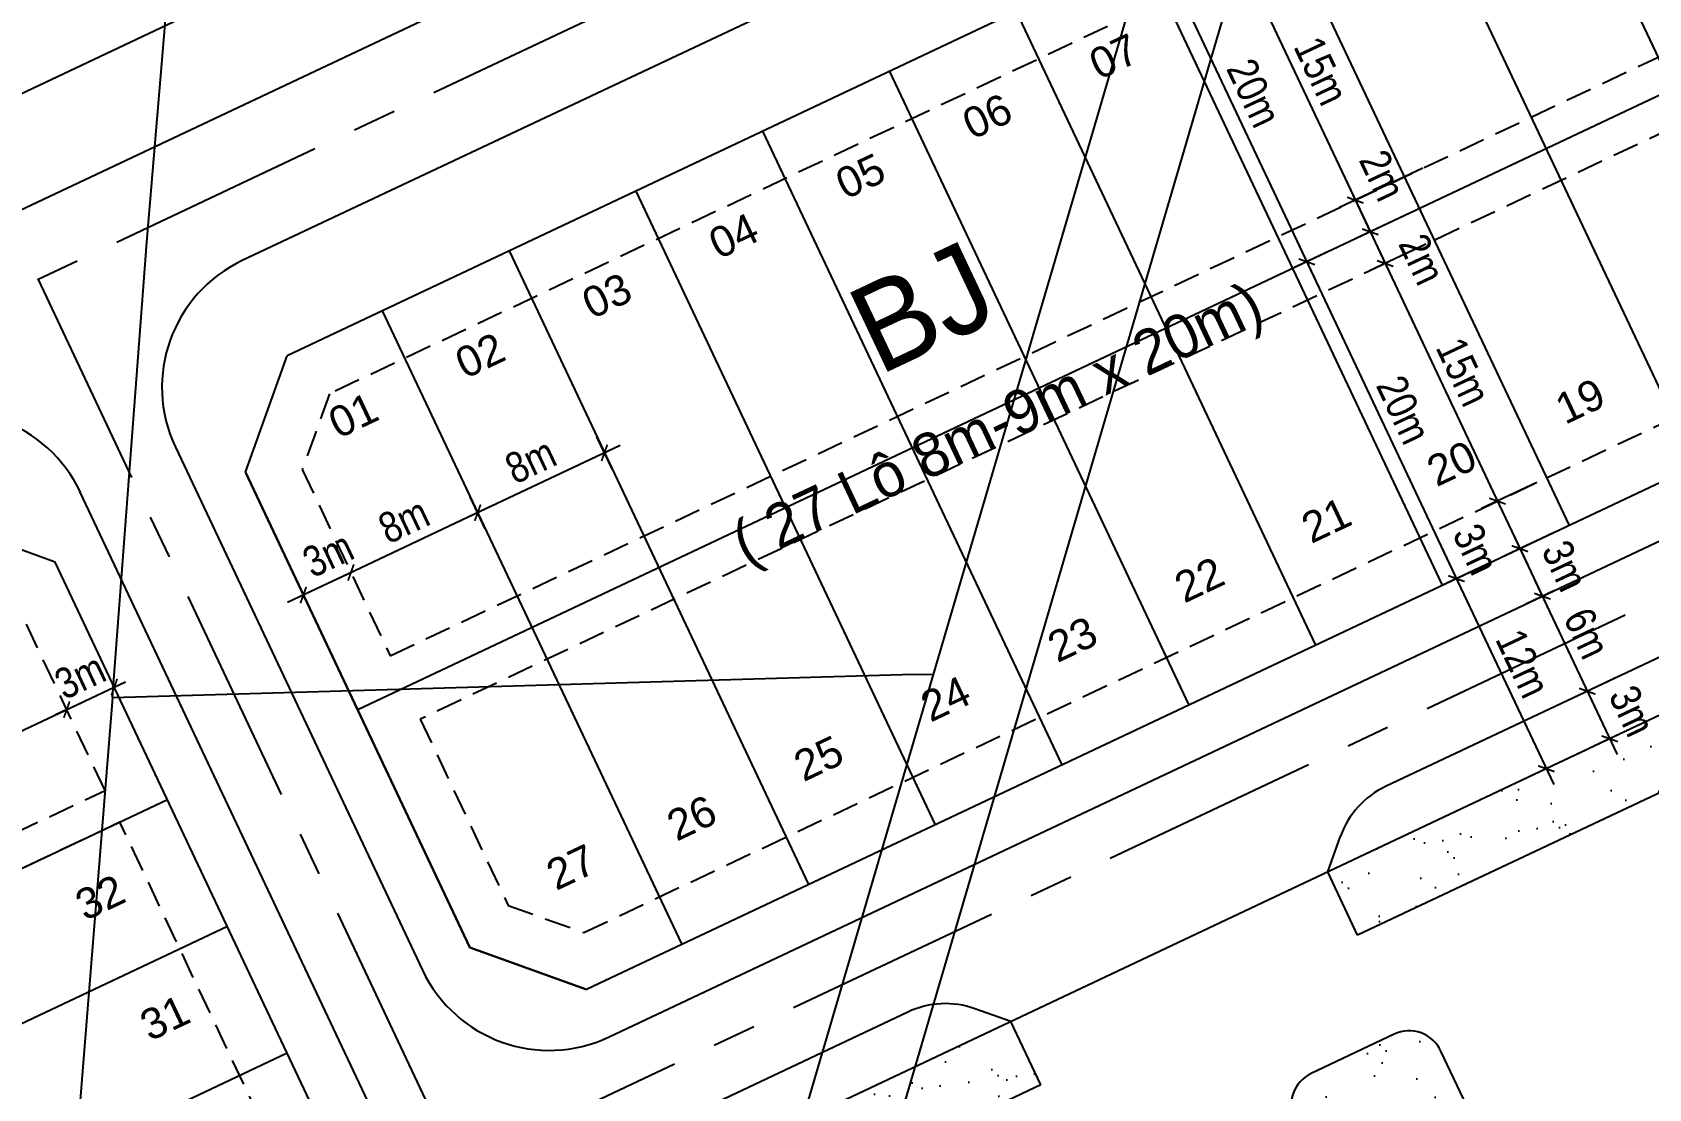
# Model space of a CAD drawing. Extents: x 597165 to 598689, y 1181586 to 1183364.
# Drawn here: x 597919 to 598011.2, y 1182307.9 to 1182368.2 of the extents above; entities that cross this region are included whole.
import ezdxf
from ezdxf.enums import TextEntityAlignment as Align

# ---------------------------------------------------------------- set-up
doc = ezdxf.new("R2010")
doc.units = 0
doc.header["$MEASUREMENT"] = 0
doc.linetypes.add('CENTER', pattern=[2, 1.25, -0.25, 0.25, -0.25])
doc.linetypes.add('DASHED', pattern=[0.75, 0.5, -0.25])
doc.layers.get('0').update_dxf_attribs({"linetype": 'CONTINUOUS'})
doc.layers.get('DEFPOINTS').update_dxf_attribs({"color": 8, "linetype": 'CONTINUOUS'})
for name, color, linetype in [('CGXD', 3, 'CONTINUOUS'), ('DIM-T', 7, 'CONTINUOUS'), ('DTEXT-TENLO', 4, 'CONTINUOUS'), ('HA-CAY-XANH-KO', 3, 'CONTINUOUS'), ('NEN-HT', 8, 'CONTINUOUS'), ('NET-LE-CO', 3, 'CONTINUOUS'), ('NET-LENGOAI', 4, 'CONTINUOUS'), ('NET-LETRONG', 5, 'CONTINUOUS'), ('NET-PLO', 2, 'CONTINUOUS'), ('NET-TIM', 2, 'CENTER'), ('TEXT-SOLO', 7, 'CONTINUOUS')]:
    doc.layers.add(name, color=color, linetype=linetype)
doc.styles.add('AVO', font='VHELVEN.TTF')
doc.styles.add('VHEL-C-R', font='VHELVCN.TTF')
doc.styles.add('VTIMES-R', font='VAPTIMN.TTF')
doc.dimstyles.new('TL1000', dxfattribs={"dimscale": 0, "dimtxt": 2, "dimasz": 0.7, "dimexe": 1, "dimexo": 1, "dimgap": 0.5, "dimtad": 1, "dimdec": 1, "dimzin": 12, "dimtxsty": 'VHEL-C-R', "dimblk1": 'ARCHTICK', "dimblk2": 'ARCHTICK', "dimsah": 1, "dimcen": -0.09, "dimdle": 1, "dimclrd": 256, "dimclre": 256, "dimclrt": 256, "dimazin": 3, "dimtfac": 0.005, "dimtdec": 1, "dimtix": 1, "dimtmove": 0, "dimatfit": 3, "dimtolj": 1, "dimtzin": 0})
pattern_1 = [(37.26582263, (0, 0), (-0.11023521, 3.854130278), [0, -3.04, 0, -3.4, 0, -3.25]), (7.26582263, (0, 0), (3.562592942, 5.629778284), [0, -1.64, 0, -2.74, 0, -1.05]), (327.26582263, (-2.46, 0.01), (6.228277961, -0.014137947), [0, -1, 0, -3.6, 0, -4.7]), (317.26582263, (-2.46, 0.01), (6.019377384, 1.73076346), [0, -0.5, 0, -2.36, 0, -2.7])]

# ---------------------------------------------------------------- blocks, each defined once
blk = doc.blocks.new('_ARCHTICK')
at = {"color": 0, "linetype": 'BYBLOCK', "const_width": 0.15}
blk.add_lwpolyline([(-0.5, -0.5), (0.5, 0.5)], dxfattribs=at)
blk = doc.blocks.new('*D1424')
at = {"linetype": 'BYBLOCK'}
for p, q in [((597991.682, 1182373.95), (597987.131, 1182371.801)), ((597987.609, 1182373.132), (597994.869, 1182357.761)), ((597998.3, 1182360.487), (597993.538, 1182358.238))]:
    blk.add_line(p, q, dxfattribs=at)
at = {"layer": 'DEFPOINTS', "color": 0, "linetype": 'BYBLOCK'}
for p in [(597992.586, 1182374.377), (597999.204, 1182360.914), (597994.442, 1182358.665)]:
    blk.add_point(p, dxfattribs=at)
at = {"linetype": 'BYBLOCK', "xscale": 0.7, "yscale": 0.7, "zscale": 0.7}
for p, rotation in [((597988.036, 1182372.228), 115.2825175136726), ((597994.442, 1182358.665), 295.2825175136725)]:
    blk.add_blockref('_ARCHTICK', p, dxfattribs=dict(at, rotation=rotation))
at = {"linetype": 'BYBLOCK', "insert": (597992.499, 1182366.042), "char_height": 1.75, "attachment_point": 5, "rotation": 295.28252, "style": 'VHEL-C-R'}
blk.add_mtext('\\A1;15m', dxfattribs=at)
blk = doc.blocks.new('*D1423')
at = {"linetype": 'BYBLOCK'}
for p, q in [((597998.3, 1182360.487), (597993.538, 1182358.238)), ((597994.015, 1182359.569), (597995.296, 1182356.856)), ((597997.623, 1182357.955), (597994.392, 1182356.429))]:
    blk.add_line(p, q, dxfattribs=at)
at = {"layer": 'DEFPOINTS', "color": 0, "linetype": 'BYBLOCK'}
for p in [(597999.204, 1182360.914), (597998.527, 1182358.382), (597995.296, 1182356.856)]:
    blk.add_point(p, dxfattribs=at)
at = {"linetype": 'BYBLOCK', "xscale": 0.7, "yscale": 0.7, "zscale": 0.7}
for p, rotation in [((597994.442, 1182358.665), 115.2825175136726), ((597995.296, 1182356.856), 295.2825175136725)]:
    blk.add_blockref('_ARCHTICK', p, dxfattribs=dict(at, rotation=rotation))
at = {"linetype": 'BYBLOCK', "insert": (597996.003, 1182360.077), "char_height": 1.75, "attachment_point": 5, "rotation": 295.28252, "style": 'VHEL-C-R'}
blk.add_mtext('\\A1;2m', dxfattribs=at)
blk = doc.blocks.new('*D1422')
at = {"linetype": 'BYBLOCK'}
for p, q in [((597997.623, 1182357.955), (597994.392, 1182356.429)), ((597994.869, 1182357.761), (597996.15, 1182355.048)), ((597998.474, 1182356.145), (597995.246, 1182354.621))]:
    blk.add_line(p, q, dxfattribs=at)
at = {"layer": 'DEFPOINTS', "color": 0, "linetype": 'BYBLOCK'}
for p in [(597998.527, 1182358.382), (597999.378, 1182356.573), (597996.15, 1182355.048)]:
    blk.add_point(p, dxfattribs=at)
at = {"linetype": 'BYBLOCK', "xscale": 0.7, "yscale": 0.7, "zscale": 0.7}
for p, rotation in [((597995.296, 1182356.856), 115.2825175136726), ((597996.15, 1182355.048), 295.2825175136725)]:
    blk.add_blockref('_ARCHTICK', p, dxfattribs=dict(at, rotation=rotation))
at = {"linetype": 'BYBLOCK', "insert": (597998.257, 1182355.294), "char_height": 1.75, "attachment_point": 5, "rotation": 295.28252, "style": 'VHEL-C-R'}
blk.add_mtext('\\A1;2m', dxfattribs=at)
blk = doc.blocks.new('*D1421')
at = {"linetype": 'BYBLOCK'}
for p, q in [((597998.474, 1182356.145), (597995.246, 1182354.621)), ((597995.723, 1182355.952), (598002.983, 1182340.58)), ((598004.797, 1182342.543), (598001.652, 1182341.058))]:
    blk.add_line(p, q, dxfattribs=at)
at = {"layer": 'DEFPOINTS', "color": 0, "linetype": 'BYBLOCK'}
for p in [(597999.378, 1182356.573), (598005.702, 1182342.97), (598002.556, 1182341.485)]:
    blk.add_point(p, dxfattribs=at)
at = {"linetype": 'BYBLOCK', "xscale": 0.7, "yscale": 0.7, "zscale": 0.7}
for p, rotation in [((597996.15, 1182355.048), 115.2825175136726), ((598002.556, 1182341.485), 295.2825175136725)]:
    blk.add_blockref('_ARCHTICK', p, dxfattribs=dict(at, rotation=rotation))
at = {"linetype": 'BYBLOCK', "insert": (598000.613, 1182348.862), "char_height": 1.75, "attachment_point": 5, "rotation": 295.28252, "style": 'VHEL-C-R'}
blk.add_mtext('\\A1;15m', dxfattribs=at)
blk = doc.blocks.new('*D1420')
at = {"linetype": 'BYBLOCK'}
for p, q in [((598004.797, 1182342.543), (598001.652, 1182341.058)), ((598002.129, 1182342.389), (598004.265, 1182337.868)), ((598005.79, 1182339.694), (598002.933, 1182338.345))]:
    blk.add_line(p, q, dxfattribs=at)
at = {"layer": 'DEFPOINTS', "color": 0, "linetype": 'BYBLOCK'}
for p in [(598005.702, 1182342.97), (598006.695, 1182340.121), (598003.838, 1182338.772)]:
    blk.add_point(p, dxfattribs=at)
at = {"linetype": 'BYBLOCK', "xscale": 0.7, "yscale": 0.7, "zscale": 0.7}
for p, rotation in [((598002.556, 1182341.485), 115.2825175136726), ((598003.838, 1182338.772), 295.2825175136725)]:
    blk.add_blockref('_ARCHTICK', p, dxfattribs=dict(at, rotation=rotation))
at = {"linetype": 'BYBLOCK', "insert": (598001.335, 1182338.736), "char_height": 1.75, "attachment_point": 5, "rotation": 295.28252, "style": 'VHEL-C-R'}
blk.add_mtext('\\A1;3m', dxfattribs=at)
blk = doc.blocks.new('*D1419')
at = {"linetype": 'BYBLOCK'}
for p, q in [((598002.169, 1182337.984), (597999.313, 1182336.635)), ((597999.79, 1182337.966), (598005.769, 1182325.307)), ((598007.6, 1182327.278), (598004.437, 1182325.784))]:
    blk.add_line(p, q, dxfattribs=at)
at = {"layer": 'DEFPOINTS', "color": 0, "linetype": 'BYBLOCK'}
for p in [(598003.074, 1182338.411), (598008.504, 1182327.705), (598005.342, 1182326.211)]:
    blk.add_point(p, dxfattribs=at)
at = {"linetype": 'BYBLOCK', "xscale": 0.7, "yscale": 0.7, "zscale": 0.7}
for p, rotation in [((598000.217, 1182337.062), 115.2825175136726), ((598005.342, 1182326.211), 295.2825175136725)]:
    blk.add_blockref('_ARCHTICK', p, dxfattribs=dict(at, rotation=rotation))
at = {"linetype": 'BYBLOCK', "insert": (598004.023, 1182332.224), "char_height": 1.75, "attachment_point": 5, "rotation": 295.28252, "style": 'VHEL-C-R'}
blk.add_mtext('\\A1;12m', dxfattribs=at)
blk = doc.blocks.new('*D1418')
at = {"linetype": 'BYBLOCK'}
for p, q in [((597952.031, 1182343.327), (597951.171, 1182345.146)), ((597952.503, 1182344.669), (597943.46, 1182340.399)), ((597944.797, 1182339.91), (597943.938, 1182341.73))]:
    blk.add_line(p, q, dxfattribs=at)
at = {"layer": 'DEFPOINTS', "color": 0, "linetype": 'BYBLOCK'}
for p in [(597952.458, 1182342.422), (597944.365, 1182340.826), (597945.224, 1182339.006)]:
    blk.add_point(p, dxfattribs=at)
at = {"linetype": 'BYBLOCK', "xscale": 0.7, "yscale": 0.7, "zscale": 0.7}
for p, rotation in [((597951.598, 1182344.242), 25.2825172540344), ((597944.365, 1182340.826), 205.2825172540344)]:
    blk.add_blockref('_ARCHTICK', p, dxfattribs=dict(at, rotation=rotation))
at = {"linetype": 'BYBLOCK', "insert": (597947.386, 1182343.794), "char_height": 1.75, "attachment_point": 5, "rotation": 25.28252, "style": 'VHEL-C-R'}
blk.add_mtext('\\A1;8m', dxfattribs=at)
blk = doc.blocks.new('*D1417')
at = {"linetype": 'BYBLOCK'}
for p, q in [((597944.797, 1182339.91), (597943.938, 1182341.73)), ((597945.269, 1182341.253), (597936.227, 1182336.982))]:
    blk.add_line(p, q, dxfattribs=at)
at = {"layer": 'DEFPOINTS', "color": 0, "linetype": 'BYBLOCK'}
for p in [(597945.224, 1182339.006), (597937.131, 1182337.409), (597937.131, 1182337.409)]:
    blk.add_point(p, dxfattribs=at)
at = {"linetype": 'BYBLOCK', "xscale": 0.7, "yscale": 0.7, "zscale": 0.7}
for p, rotation in [((597944.365, 1182340.826), 25.2825172540344), ((597937.131, 1182337.409), 205.2825172540344)]:
    blk.add_blockref('_ARCHTICK', p, dxfattribs=dict(at, rotation=rotation))
at = {"linetype": 'BYBLOCK', "insert": (597940.153, 1182340.377), "char_height": 1.75, "attachment_point": 5, "rotation": 25.28252, "style": 'VHEL-C-R'}
blk.add_mtext('\\A1;8m', dxfattribs=at)
blk = doc.blocks.new('*D1416')
at = {"linetype": 'BYBLOCK'}
blk.add_line((597938.035, 1182337.836), (597933.514, 1182335.701), dxfattribs=at)
at = {"layer": 'DEFPOINTS', "color": 0, "linetype": 'BYBLOCK'}
for p in [(597937.131, 1182337.409), (597934.418, 1182336.128), (597934.418, 1182336.128)]:
    blk.add_point(p, dxfattribs=at)
at = {"linetype": 'BYBLOCK', "xscale": 0.7, "yscale": 0.7, "zscale": 0.7}
for p, rotation in [((597937.131, 1182337.409), 25.2825172540344), ((597934.418, 1182336.128), 205.2825172540344)]:
    blk.add_blockref('_ARCHTICK', p, dxfattribs=dict(at, rotation=rotation))
at = {"linetype": 'BYBLOCK', "insert": (597935.831, 1182338.447), "char_height": 1.75, "attachment_point": 5, "rotation": 25.28252, "style": 'VHEL-C-R'}
blk.add_mtext('\\A1;3m', dxfattribs=at)
blk = doc.blocks.new('*D1408')
at = {"linetype": 'BYBLOCK'}
for p, q in [((597911.875, 1182325.319), (597921.822, 1182330.017)), ((597914, 1182323.162), (597912.352, 1182326.65))]:
    blk.add_line(p, q, dxfattribs=at)
at = {"layer": 'DEFPOINTS', "color": 0, "linetype": 'BYBLOCK'}
for p in [(597920.917, 1182329.589), (597920.917, 1182329.589), (597914.427, 1182322.258)]:
    blk.add_point(p, dxfattribs=at)
at = {"linetype": 'BYBLOCK', "xscale": 0.7, "yscale": 0.7, "zscale": 0.7}
for p, rotation in [((597920.917, 1182329.589), 25.28251725395091), ((597912.779, 1182325.746), 205.2825172539509)]:
    blk.add_blockref('_ARCHTICK', p, dxfattribs=dict(at, rotation=rotation))
at = {"linetype": 'BYBLOCK', "insert": (597916.253, 1182328.928), "char_height": 1.75, "attachment_point": 5, "rotation": 25.28252, "style": 'VHEL-C-R'}
blk.add_mtext('\\A1;9m', dxfattribs=at)
blk = doc.blocks.new('*D1407')
at = {"linetype": 'BYBLOCK'}
for p, q in [((597923.63, 1182330.871), (597924.263, 1182331.17)), ((597920.917, 1182329.589), (597923.63, 1182330.871)), ((597920.917, 1182329.589), (597920.284, 1182329.29))]:
    blk.add_line(p, q, dxfattribs=at)
at = {"layer": 'DEFPOINTS', "color": 0, "linetype": 'BYBLOCK'}
for p in [(597923.63, 1182330.871), (597923.63, 1182330.871), (597920.917, 1182329.589)]:
    blk.add_point(p, dxfattribs=at)
at = {"linetype": 'BYBLOCK', "xscale": 0.7, "yscale": 0.7, "zscale": 0.7}
for p, rotation in [((597923.63, 1182330.871), 205.2825172539509), ((597920.917, 1182329.589), 25.28251725395095)]:
    blk.add_blockref('_ARCHTICK', p, dxfattribs=dict(at, rotation=rotation))
at = {"linetype": 'BYBLOCK', "insert": (597921.679, 1182331.49), "char_height": 1.75, "attachment_point": 5, "rotation": 25.28252, "style": 'VHEL-C-R'}
blk.add_mtext('\\A1;3m', dxfattribs=at)
blk = doc.blocks.new('*D1268')
at = {"linetype": 'BYBLOCK'}
for p, q in [((598003.411, 1182339.676), (598005.546, 1182335.155)), ((598004.493, 1182339.082), (598002.933, 1182338.345)), ((598005.774, 1182336.369), (598004.215, 1182335.632))]:
    blk.add_line(p, q, dxfattribs=at)
at = {"layer": 'DEFPOINTS', "color": 0, "linetype": 'BYBLOCK'}
for p in [(598005.397, 1182339.509), (598006.679, 1182336.796), (598005.119, 1182336.059)]:
    blk.add_point(p, dxfattribs=at)
at = {"linetype": 'BYBLOCK', "xscale": 0.7, "yscale": 0.7, "zscale": 0.7}
for p, rotation in [((598003.838, 1182338.772), 115.2825172584854), ((598005.119, 1182336.059), 295.2825172584854)]:
    blk.add_blockref('_ARCHTICK', p, dxfattribs=dict(at, rotation=rotation))
at = {"linetype": 'BYBLOCK', "insert": (598006.413, 1182337.788), "char_height": 1.75, "attachment_point": 5, "rotation": 295.28252, "style": 'VHEL-C-R'}
blk.add_mtext('\\A1;3m', dxfattribs=at)
blk = doc.blocks.new('*D1267')
at = {"linetype": 'BYBLOCK'}
for p, q in [((598004.692, 1182336.964), (598008.108, 1182329.73)), ((598005.774, 1182336.369), (598004.215, 1182335.632)), ((598009.494, 1182331.49), (598006.777, 1182330.207))]:
    blk.add_line(p, q, dxfattribs=at)
at = {"layer": 'DEFPOINTS', "color": 0, "linetype": 'BYBLOCK'}
for p in [(598006.679, 1182336.796), (598010.398, 1182331.917), (598007.681, 1182330.634)]:
    blk.add_point(p, dxfattribs=at)
at = {"linetype": 'BYBLOCK', "xscale": 0.7, "yscale": 0.7, "zscale": 0.7}
for p, rotation in [((598005.119, 1182336.059), 115.2825172584854), ((598007.681, 1182330.634), 295.2825172584854)]:
    blk.add_blockref('_ARCHTICK', p, dxfattribs=dict(at, rotation=rotation))
at = {"linetype": 'BYBLOCK', "insert": (598007.66, 1182333.942), "char_height": 1.75, "attachment_point": 5, "rotation": 295.28252, "style": 'VHEL-C-R'}
blk.add_mtext('\\A1;6m', dxfattribs=at)
blk = doc.blocks.new('*D1266')
at = {"linetype": 'BYBLOCK'}
for p, q in [((598009.494, 1182331.49), (598006.777, 1182330.207)), ((598007.254, 1182331.538), (598009.39, 1182327.017)), ((598010.775, 1182328.778), (598008.058, 1182327.494))]:
    blk.add_line(p, q, dxfattribs=at)
at = {"layer": 'DEFPOINTS', "color": 0, "linetype": 'BYBLOCK'}
for p in [(598010.398, 1182331.917), (598011.679, 1182329.205), (598008.963, 1182327.922)]:
    blk.add_point(p, dxfattribs=at)
at = {"linetype": 'BYBLOCK', "xscale": 0.7, "yscale": 0.7, "zscale": 0.7}
for p, rotation in [((598007.681, 1182330.634), 115.2825172584854), ((598008.963, 1182327.922), 295.2825172584854)]:
    blk.add_blockref('_ARCHTICK', p, dxfattribs=dict(at, rotation=rotation))
at = {"linetype": 'BYBLOCK', "insert": (598010.241, 1182329.507), "char_height": 1.75, "attachment_point": 5, "rotation": 295.28252, "style": 'VHEL-C-R'}
blk.add_mtext('\\A1;3m', dxfattribs=at)
blk = doc.blocks.new('*D1265')
at = {"linetype": 'BYBLOCK'}
for p, q in [((597984.456, 1182373.855), (597982.229, 1182372.803)), ((597982.706, 1182374.135), (597992.102, 1182354.242)), ((597992.997, 1182355.771), (597990.771, 1182354.719))]:
    blk.add_line(p, q, dxfattribs=at)
at = {"layer": 'DEFPOINTS', "color": 0, "linetype": 'BYBLOCK'}
for p in [(597985.36, 1182374.282), (597993.901, 1182356.198), (597991.675, 1182355.146)]:
    blk.add_point(p, dxfattribs=at)
at = {"linetype": 'BYBLOCK', "xscale": 0.7, "yscale": 0.7, "zscale": 0.7}
for p, rotation in [((597983.133, 1182373.23), 115.2825172535114), ((597991.675, 1182355.146), 295.2825172535114)]:
    blk.add_blockref('_ARCHTICK', p, dxfattribs=dict(at, rotation=rotation))
at = {"linetype": 'BYBLOCK', "insert": (597988.664, 1182364.783), "char_height": 1.75, "attachment_point": 5, "rotation": 295.28252, "style": 'VHEL-C-R'}
blk.add_mtext('\\A1;20m', dxfattribs=at)
blk = doc.blocks.new('*D1264')
at = {"linetype": 'BYBLOCK'}
for p, q in [((597991.248, 1182356.05), (598000.644, 1182336.158)), ((597992.997, 1182355.771), (597990.771, 1182354.719)), ((598002.101, 1182337.952), (597999.313, 1182336.635))]:
    blk.add_line(p, q, dxfattribs=at)
at = {"layer": 'DEFPOINTS', "color": 0, "linetype": 'BYBLOCK'}
for p in [(597993.901, 1182356.198), (598003.006, 1182338.379), (598000.217, 1182337.062)]:
    blk.add_point(p, dxfattribs=at)
at = {"linetype": 'BYBLOCK', "xscale": 0.7, "yscale": 0.7, "zscale": 0.7}
for p, rotation in [((597991.675, 1182355.146), 115.2825172535114), ((598000.217, 1182337.062), 295.2825172535114)]:
    blk.add_blockref('_ARCHTICK', p, dxfattribs=dict(at, rotation=rotation))
at = {"linetype": 'BYBLOCK', "insert": (597997.206, 1182346.699), "char_height": 1.75, "attachment_point": 5, "rotation": 295.28252, "style": 'VHEL-C-R'}
blk.add_mtext('\\A1;20m', dxfattribs=at)

msp = doc.modelspace()

# ---------------------------------------------------------------- hatches: boundary and pattern name
at = {"layer": 'HA-CAY-XANH-KO'}
h = msp.add_hatch(dxfattribs=at)
h.set_pattern_fill('AR-SAND', color=256, scale=2, angle=359.765823, style=0)
h.set_pattern_definition(pattern_1)
h.paths.add_polyline_path([(597953.3195, 1182296.1102), (597976.809, 1182246.3785), (598039.9838, 1182276.2175), (598039.968, 1182293.7557), (598039.95, 1182313.7182), (598039.932, 1182333.7557), (598039.9286, 1182337.5453), (598035.403, 1182340.4099), (597992.8685, 1182320.3199), (597994.5768, 1182316.703), (598016.0672, 1182326.8534), (598018.6297, 1182321.4282), (598012.4589, 1182318.5136, 0.4142136), (598011.5047, 1182315.851), (598012.9859, 1182312.715, 0.4142136), (598015.6485, 1182311.7607), (598021.8192, 1182314.6753), (598034.8588, 1182287.0681, -0.4142136), (598032.9503, 1182281.7429), (597980.626, 1182257.0289, -0.4142136), (597975.3009, 1182258.9374), (597958.2176, 1182295.1059, -0.4142136), (597960.1261, 1182300.4311), (597976.4926, 1182308.1614), (597974.7843, 1182311.7782), (597955.7051, 1182302.7667)])
h.paths.add_polyline_path([(598037.5308, 1182324.3653, -0.0056872), (598037.4496, 1182324.3071, -175.832342)], flags=16)
h.paths.add_polyline_path([(598032.5626, 1182325.6392), (598032.5626, 1182330.2823), (598037.2056, 1182330.2823), (598037.2056, 1182325.6392)], flags=0)
h = msp.add_hatch(dxfattribs=at)
h.set_pattern_fill('AR-SAND', color=256, scale=2, angle=359.765823, style=0)
h.set_pattern_definition(pattern_1)
h.paths.add_polyline_path([(597975.3476, 1182300.985, 0.4142136), (597974.3933, 1182298.3224), (597975.8745, 1182295.1863, 0.4142136), (597978.5371, 1182294.2321), (597987.368, 1182298.4031, 0.4142136), (597988.3222, 1182301.0657), (597986.841, 1182304.2017, 0.4142136), (597984.1784, 1182305.156)])
h.paths.add_polyline_path([(597991.9306, 1182308.8175, 0.4142136), (597990.9763, 1182306.1549), (597992.4575, 1182303.0189, 0.4142136), (597995.1201, 1182302.0646), (597999.8564, 1182304.3017, 0.4142136), (598000.8107, 1182306.9643), (597999.3294, 1182310.1003, 0.4142136), (597996.6669, 1182311.0546)])

# ---------------------------------------------------------------- linework, layer by layer
at = {"layer": 'CGXD', "linetype": 'DASHED', "ltscale": 3}
msp.add_lwpolyline([(598035.2444, 1182394.5258), (597935.9017, 1182347.6038), (597934.3546, 1182343.2869), (597939.3759, 1182332.6558), (598036.996, 1182378.7641), (598036.9822, 1182393.4259), (598035.2444, 1182394.5258)], dxfattribs=at)
for points in [[(598037.0001, 1182374.3423), (597941.0843, 1182329.0389), (597946.1056, 1182318.4078), (597950.4225, 1182316.8606), (598033.4274, 1182356.0658), (598037.0119, 1182361.729), (598037.0001, 1182374.3423)], [(597918.0787, 1182335.5994), (597913.7618, 1182337.1466), (597901.3222, 1182331.2711), (597907.7285, 1182317.7079), (597923.1001, 1182324.9683)], [(597923.9543, 1182323.1599), (597910.3911, 1182316.7536), (597962.991, 1182205.3897), (597974.643, 1182209.0577), (597976.1837, 1182212.5804)]]:
    msp.add_lwpolyline(points, close=True, dxfattribs=at)
at = {"layer": 'NEN-HT', "linetype": 'CONTINUOUS'}
for p, q in [((597960.37, 1182278.64), (598001.6, 1182419.2)), ((597925.48, 1182356.27), (597927.84, 1182384.15)), ((597985.04, 1182381.55), (597970.35, 1182331.59)), ((597923.53, 1182330.27), (597925.48, 1182356.27)), ((597923.53, 1182330.27), (597969.26, 1182331.6)), ((597970.35, 1182331.59), (597961.81, 1182302.47)), ((597969.26, 1182331.6), (597970.35, 1182331.59)), ((597923.53, 1182330.27), (597920.98, 1182298.5))]:
    msp.add_line(p, q, dxfattribs=at)
at = {"layer": 'NET-LE-CO'}
for p, q in [((598016.0672, 1182326.8534), (597994.5768, 1182316.703)), ((597994.5768, 1182316.703), (597992.8685, 1182320.3199)), ((597976.4926, 1182308.1614), (597974.7843, 1182311.7782)), ((597996.6669, 1182311.0546), (597991.9306, 1182308.8175)), ((598000.8107, 1182306.9643), (597999.3294, 1182310.1003)), ((597976.4926, 1182308.1614), (597960.1261, 1182300.4311))]:
    msp.add_line(p, q, dxfattribs=at)
for centre, start, end in [((597997.521, 1182309.2461), 25.282517, 115.282517), ((597992.7847, 1182307.0091), 115.282517, 205.282517)]:
    msp.add_arc(centre, 2, start, end, dxfattribs=at)
at = {"layer": 'NET-LENGOAI', "ltscale": 20}
for p, q in [((598040.2685, 1182415.6997), (597880.0466, 1182340.0229)), ((598031.5636, 1182402.7407), (597930.9344, 1182355.211)), ((597951.8614, 1182310.9046), (598038.4311, 1182351.7936)), ((597927.1173, 1182344.5607), (597941.211, 1182314.7217)), ((597981.8787, 1182214.5718), (597921.692, 1182341.9982)), ((598031.5145, 1182341.8911), (597996.1726, 1182325.1983)), ((597992.8685, 1182320.3199), (597993.6012, 1182322.3641)), ((597968.9177, 1182312.3251), (597954.4239, 1182305.4793)), ((597974.7843, 1182311.7782), (597972.74, 1182312.5109))]:
    msp.add_line(p, q, dxfattribs=at)
for centre, radius, start, end in [((597934.351, 1182347.9773), 8, 115.282517, 205.282517), ((597914.4584, 1182338.5815), 8, 25.282517, 115.282517), ((597998.308, 1182320.6772), 5, 115.282517, 160.282517), ((597948.4447, 1182318.1383), 8, 205.282517, 295.282517), ((597971.0531, 1182307.804), 5, 70.282517, 115.282517)]:
    msp.add_arc(centre, radius, start, end, dxfattribs=at)
at = {"layer": 'NET-LETRONG'}
for p, q in [((598037.3307, 1182420.9477), (597877.9362, 1182345.6618)), ((598037.3307, 1182420.9477), (597877.9362, 1182345.6618)), ((598035.4549, 1182397.943), (597933.4969, 1182349.7858)), ((598035.4964, 1182353.7253), (597950.5802, 1182313.6172)), ((597931.1112, 1182343.1293), (597933.4969, 1182349.7858)), ((597931.1112, 1182343.1293), (597943.9237, 1182316.0029)), ((597943.9237, 1182316.0029), (597931.1112, 1182343.1293)), ((597920.2607, 1182338.0043), (597913.6042, 1182340.39)), ((598035.403, 1182340.4099), (597955.7051, 1182302.7667)), ((597979.4789, 1182212.6282), (597920.2607, 1182338.0043)), ((597950.5802, 1182313.6172), (597943.9237, 1182316.0029)), ((597943.9237, 1182316.0029), (597950.5802, 1182313.6172))]:
    msp.add_line(p, q, dxfattribs=at)
at = {"layer": 'NET-PLO'}
for p, q in [((598004.0255, 1182383.0982), (598021.1088, 1182346.9296)), ((597996.7918, 1182379.6815), (598013.8751, 1182343.513)), ((598039.9967, 1182377.9696), (597937.5175, 1182329.5661)), ((597989.5581, 1182376.2648), (598006.6414, 1182340.0963)), ((597982.3244, 1182372.8482), (597999.4077, 1182336.6797)), ((597975.0907, 1182369.4315), (597992.174, 1182333.263)), ((597967.857, 1182366.0149), (597984.9402, 1182329.8464)), ((597960.6233, 1182362.5982), (597977.7065, 1182326.4297)), ((597953.3896, 1182359.1816), (597970.4728, 1182323.013)), ((597946.1559, 1182355.7649), (597963.2391, 1182319.5964)), ((597938.9222, 1182352.3483), (597956.0054, 1182316.1797)), ((597926.6669, 1182324.4411), (597890.4984, 1182307.3578)), ((597930.0836, 1182317.2074), (597893.915, 1182300.1241)), ((597933.5002, 1182309.9737), (597897.3317, 1182292.8904))]:
    msp.add_line(p, q, dxfattribs=at)
at = {"layer": 'NET-TIM', "ltscale": 10}
for p, q in [((598097.8379, 1182438.4674), (597391.9847, 1182105.0756)), ((597919.2797, 1182354.13), (597989.9349, 1182204.5396)), ((598046.021, 1182352.0607), (597943.1963, 1182303.4941))]:
    msp.add_line(p, q, dxfattribs=at)

# ---------------------------------------------------------------- texts
at = {"layer": 'DTEXT-TENLO', "style": 'VTIMES-R'}
for s, height, p in [('BJ', 5, (597970.7918, 1182350.299)), ('( 27 Loâ 8m-9m x 20m)', 2.5, (597974.5389, 1182344.8228))]:
    msp.add_text(s, height=height, rotation=25.282517, dxfattribs=at).set_placement(p, align=Align.CENTER)
at = {"layer": 'TEXT-SOLO', "color": 3, "style": 'AVO'}
for s, p in [('07', (597981.0477, 1182366.0805)), ('06', (597973.8125, 1182362.667)), ('05', (597966.5773, 1182359.2535)), ('04', (597959.3421, 1182355.8401)), ('03', (597952.1069, 1182352.4266)), ('02', (597944.8717, 1182349.0131)), ('19', (598007.6405, 1182346.4093)), ('01', (597937.6365, 1182345.5996)), ('20', (598000.3101, 1182342.8533)), ('21', (597993.156, 1182339.6123)), ('22', (597985.9137, 1182336.2137)), ('23', (597978.6715, 1182332.8152)), ('24', (597971.4293, 1182329.4167)), ('25', (597964.187, 1182326.0181)), ('26', (597956.9448, 1182322.6196)), ('27', (597950.0674, 1182319.8089)), ('32', (597923.1894, 1182318.0809)), ('31', (597926.8835, 1182311.2117))]:
    msp.add_text(s, height=1.75, rotation=25.282517, dxfattribs=at).set_placement(p, align=Align.CENTER)

# ---------------------------------------------------------------- dimensions: what is measured, and where the dimension line sits
at = {"layer": 'DIM-T', "color": 1}
for p1, p2, distance, override, picture, middle in [((597985.3598, 1182374.2819), (597993.9014, 1182356.1976), -2.4622, {"dimscale": 1, "dimtxt": 1.75, "dimasz": 0.7, "dimdsep": 46, "dimpost": 'm'}, '*D1265', (597988.6644, 1182364.7834)), ((597952.4578, 1182342.4225), (597945.2241, 1182339.0058), -2.0126, {"dimscale": 1, "dimtxt": 1.75, "dimdsep": 46, "dimpost": 'm'}, '*D1418', (597947.3862, 1182343.7941))]:
    dim = msp.add_aligned_dim(p1=p1, p2=p2, distance=distance, dimstyle='TL1000', override=override, dxfattribs=at)
    dim.commit()
    dim.dimension.update_dxf_attribs({"geometry": picture, "text_midpoint": middle})
for base, p1, p2, angle, override, picture, middle in [((597994.4419, 1182358.6648), (597992.5857, 1182374.3771), (597999.2039, 1182360.914), 115.282518, {"dimscale": 1, "dimtxt": 1.75, "dimdsep": 46, "dimpost": 'm'}, '*D1424', (597992.4989, 1182366.0416)), ((598000.2167, 1182337.0618), (597993.9014, 1182356.1976), (598003.0056, 1182338.3791), 115.282517, {"dimscale": 1, "dimtxt": 1.75, "dimasz": 0.7, "dimdsep": 46, "dimpost": 'm'}, '*D1264', (597997.2061, 1182346.6992)), ((598002.5564, 1182341.4847), (597999.3782, 1182356.5726), (598005.7015, 1182342.9702), 115.282518, {"dimscale": 1, "dimtxt": 1.75, "dimdsep": 46, "dimpost": 'm'}, '*D1421', (598000.6135, 1182348.8615)), ((597937.1309, 1182337.409), (597945.2241, 1182339.0058), (597937.1309, 1182337.409), 25.282517, {"dimscale": 1, "dimtxt": 1.75, "dimdsep": 46, "dimpost": 'm'}, '*D1417', (597940.1525, 1182340.3774)), ((598005.3417, 1182326.2113), (598003.0736, 1182338.4112), (598008.5043, 1182327.705), 115.282518, {"dimscale": 1, "dimtxt": 1.75, "dimdsep": 46, "dimpost": 'm'}, '*D1419', (598004.0225, 1182332.2238)), ((598007.6814, 1182330.6342), (598006.6786, 1182336.7961), (598010.3981, 1182331.9173), 115.282517, {"dimscale": 1, "dimtxt": 1.75, "dimasz": 0.7, "dimdsep": 46, "dimpost": 'm'}, '*D1267', (598007.6603, 1182333.942)), ((597923.63, 1182330.8707), (597920.9174, 1182329.5895), (597923.63, 1182330.8707), 205.282517, {"dimscale": 1, "dimtxt": 1.75, "dimdsep": 46, "dimpost": 'm'}, '*D1407', (597921.6785, 1182331.4902)), ((597920.9174, 1182329.5895), (597914.4268, 1182322.258), (597920.9174, 1182329.5895), 205.282517, {"dimscale": 1, "dimtxt": 1.75, "dimdsep": 46, "dimpost": 'm'}, '*D1408', (597916.2532, 1182328.9278))]:
    dim = msp.add_linear_dim(base=base, p1=p1, p2=p2, angle=angle, dimstyle='TL1000', override=override, dxfattribs=at)
    dim.commit()
    dim.dimension.update_dxf_attribs({"geometry": picture, "text_midpoint": middle})
for base, p1, p2, angle, override, picture, middle, dimtype in [((597995.296, 1182356.8563), (597999.2039, 1182360.914), (597998.5268, 1182358.3823), 115.282518, {"dimscale": 1, "dimtxt": 1.75, "dimdsep": 46, "dimpost": 'm'}, '*D1423', (597996.0028, 1182360.0768), 160), ((597996.1502, 1182355.0479), (597998.5268, 1182358.3823), (597999.3782, 1182356.5726), 115.282518, {"dimscale": 1, "dimtxt": 1.75, "dimdsep": 46, "dimpost": 'm'}, '*D1422', (597998.2573, 1182355.2943), 160), ((598003.8377, 1182338.7721), (598005.7015, 1182342.9702), (598006.6945, 1182340.1214), 115.282518, {"dimscale": 1, "dimtxt": 1.75, "dimdsep": 46, "dimpost": 'm'}, '*D1420', (598001.3352, 1182338.7358), 160), ((597934.4182, 1182336.1277), (597937.1309, 1182337.409), (597934.4182, 1182336.1277), 25.282517, {"dimscale": 1, "dimtxt": 1.75, "dimdsep": 46, "dimpost": 'm'}, '*D1416', (597935.831, 1182338.4468), 160), ((598005.1189, 1182336.0594), (598005.3973, 1182339.5087), (598006.6786, 1182336.7961), 295.282517, {"dimscale": 1, "dimtxt": 1.75, "dimasz": 0.7, "dimdsep": 46, "dimpost": 'm'}, '*D1268', (598006.4131, 1182337.7876), 161), ((598008.9626, 1182327.9215), (598010.3981, 1182331.9173), (598011.6794, 1182329.2047), 115.282517, {"dimscale": 1, "dimtxt": 1.75, "dimasz": 0.7, "dimdsep": 46, "dimpost": 'm'}, '*D1266', (598010.2413, 1182329.5065), 160)]:
    dim = msp.add_linear_dim(base=base, p1=p1, p2=p2, angle=angle, dimstyle='TL1000', override=override, dxfattribs=at)
    dim.commit()
    dim.dimension.update_dxf_attribs({"geometry": picture, "text_midpoint": middle, "dimtype": dimtype})

doc.saveas('drawing.dxf')
